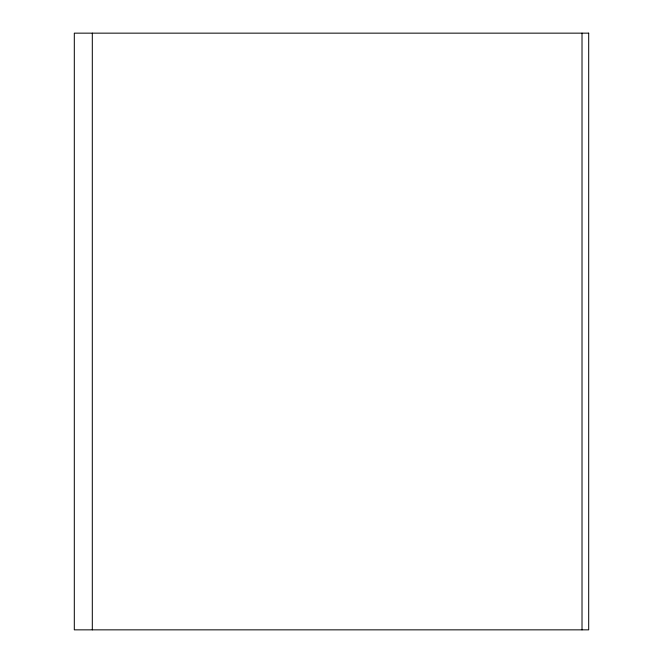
<?xml version="1.0" encoding="UTF-8"?>
<svg xmlns="http://www.w3.org/2000/svg" width="663" height="663" viewBox="0 0 663 663"><rect width="100%" height="100%" fill="white"/><g stroke="black" fill="none" stroke-linecap="round" stroke-linejoin="round"><path stroke-width="0.99" d="M582.015 33.15L582.015 629.85M92.306 33.15L92.306 629.85M588.694 33.15L74.306 33.15L74.306 629.85L588.694 629.85L588.694 33.15"/></g></svg>
